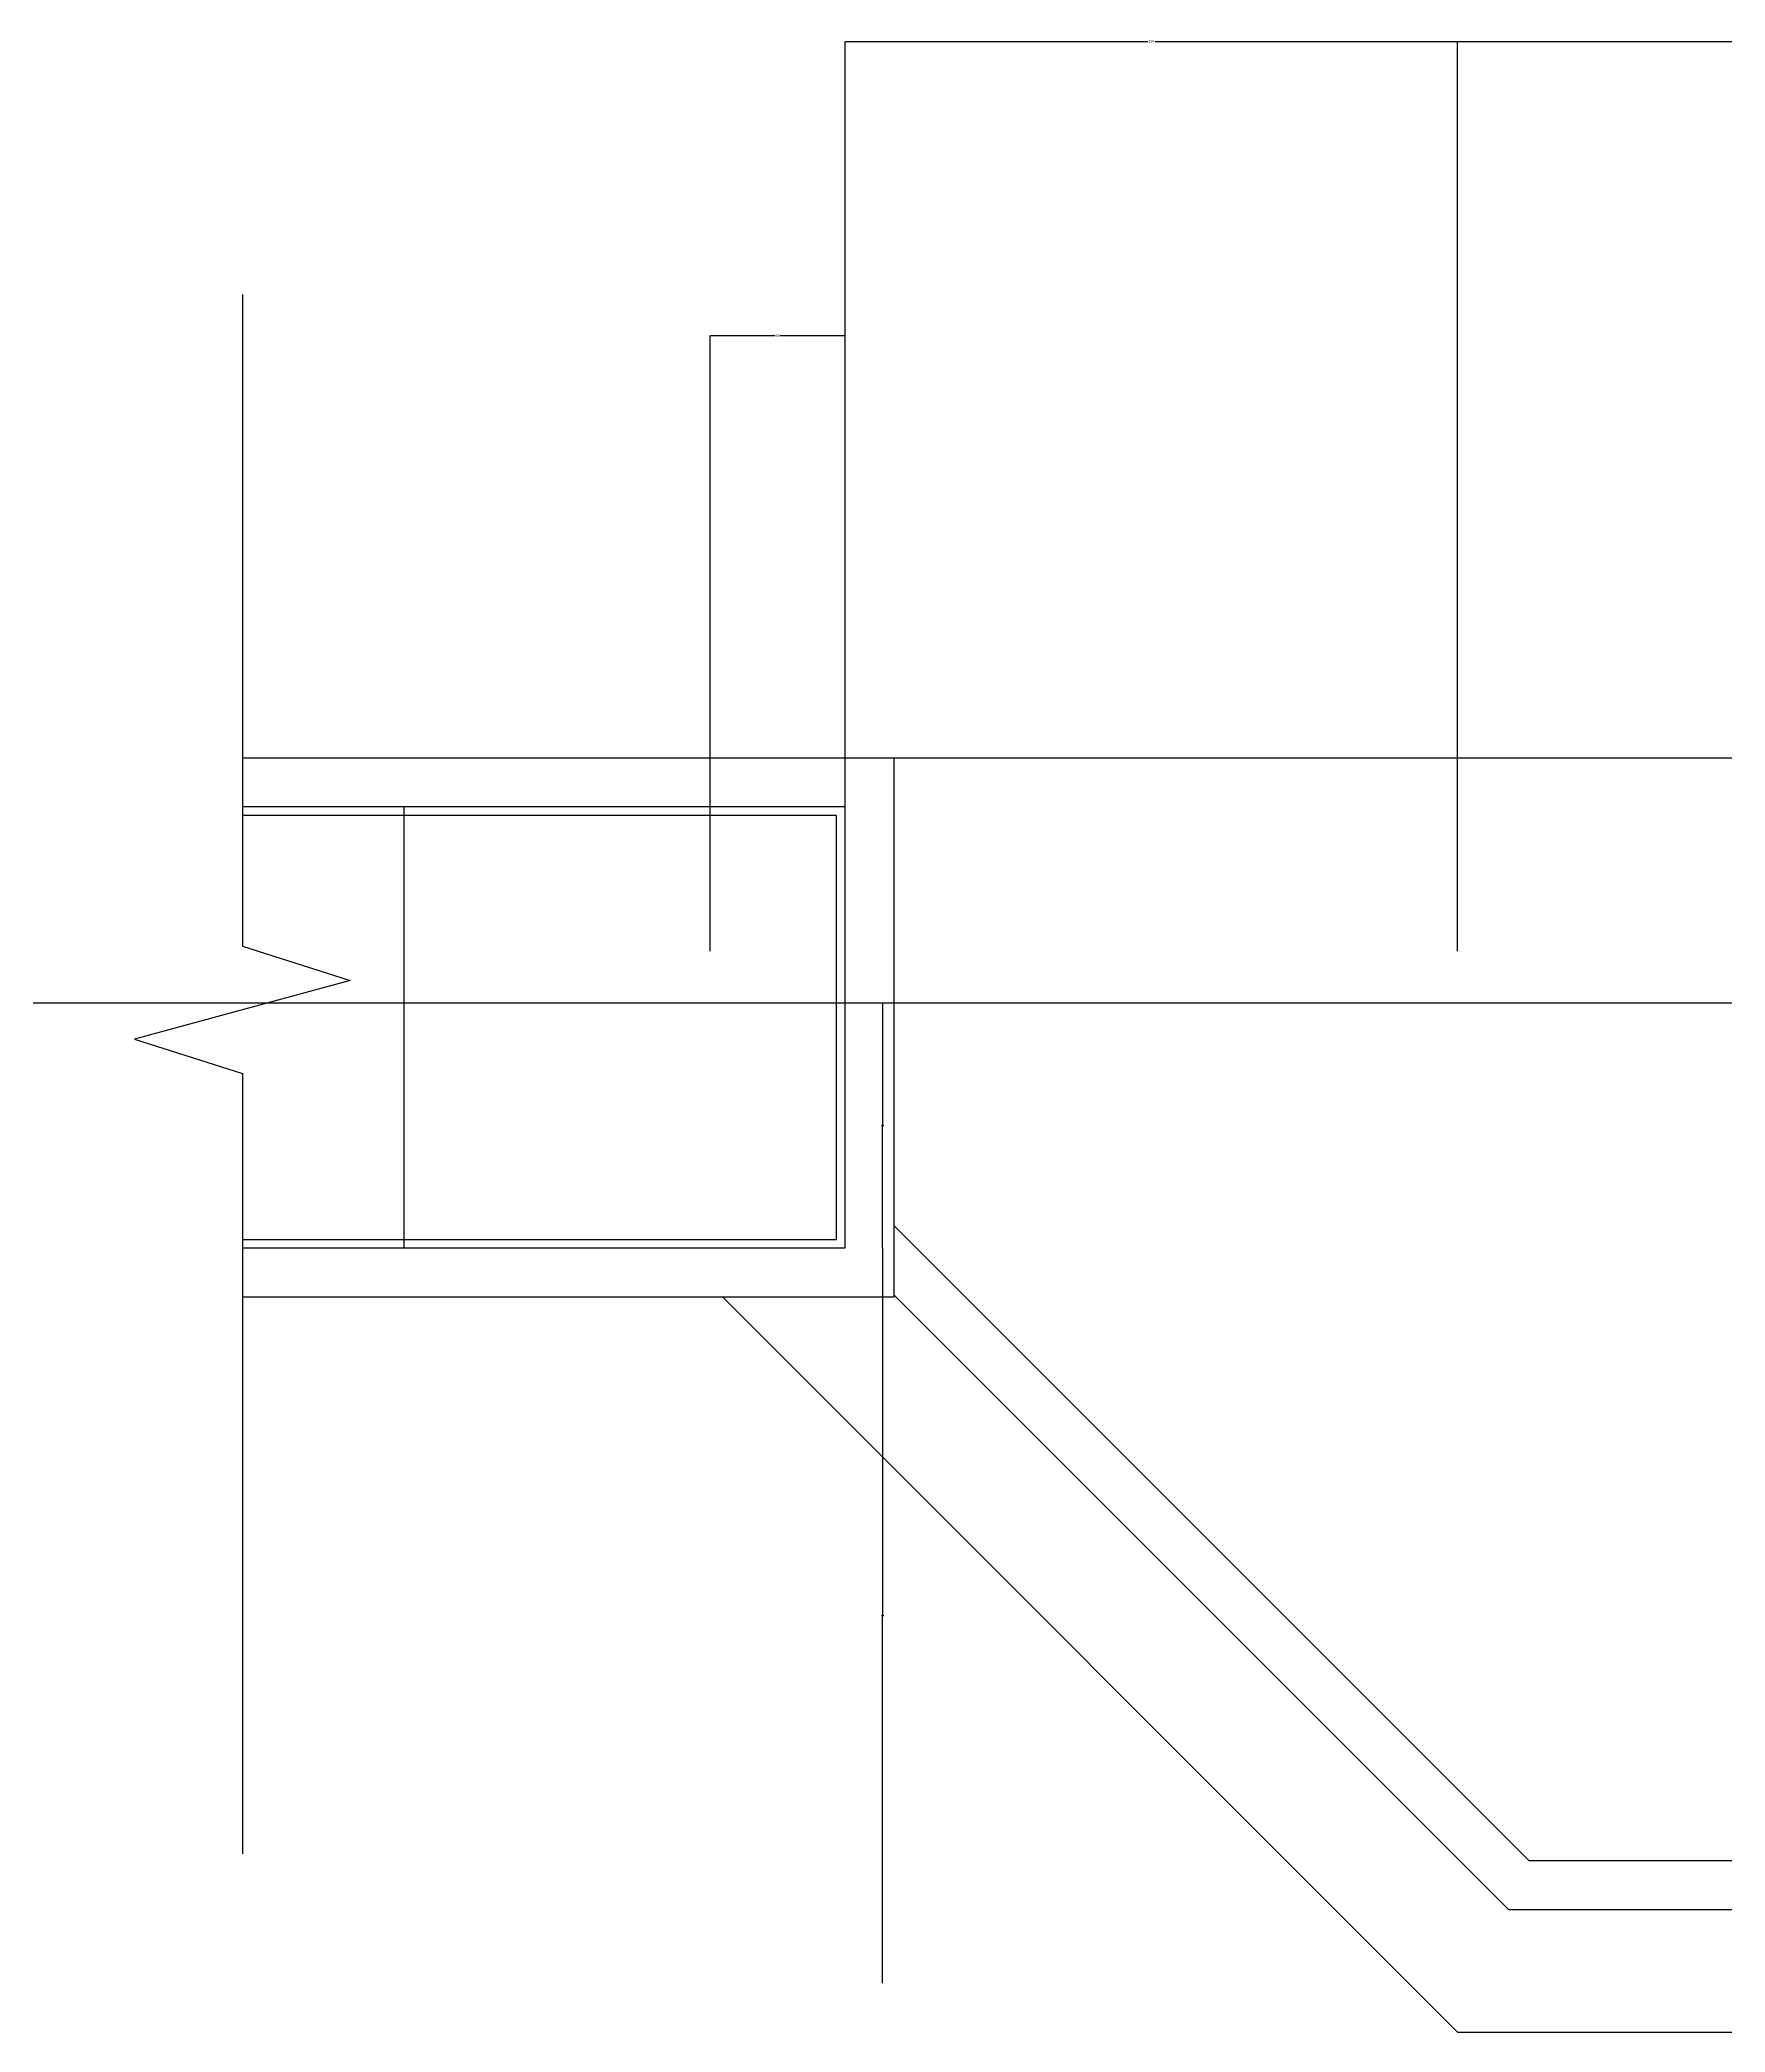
# Model space of a CAD drawing. Header units: metres. Extents: x 2111 to 6674, y -3242 to 1303.
# Drawn here: x 3971 to 4659, y 490 to 1303 of the extents above; entities that cross this region are included whole.
import ezdxf

# ---------------------------------------------------------------- set-up
doc = ezdxf.new("R2010")
doc.units = ezdxf.units.M
for name, color, linetype in [('LM', 141, 'Continuous'), ('OTHER', 7, 'Continuous'), ('PUB_DIM', 3, 'Continuous'), ('PUB_WALL', 7, 'Continuous'), ('S_DOTE', 1, 'Continuous'), ('S_FLOOR', 2, 'Continuous')]:
    doc.layers.add(name, color=color, linetype=linetype)
doc.dimstyles.get("Standard").update_dxf_attribs({"dimtxt": 2.5, "dimasz": 2.5, "dimexe": 1.25, "dimexo": 0.625, "dimtad": 1, "dimcen": 2.5, "dimazin": 3, "dimtfac": 1, "dimtmove": 0, "dimatfit": 3})

# ---------------------------------------------------------------- blocks, each defined once
blk = doc.blocks.new('*D11')
for p, q in [((4300, 931.16), (4300, 1302.3)), ((4300.25, 1302.3), (4423.5, 1302.3)), ((4426.5, 1302.3), (4549.75, 1302.3)), ((4550, 931.16), (4550, 1302.3))]:
    blk.add_line(p, q)
at = {"layer": 'Defpoints'}
for p in [(4300, 1302.3), (4300, 931.16), (4550, 931.16)]:
    blk.add_point(p, dxfattribs=at)
at = {"layer": 'PUB_DIM', "insert": (4425, 1302.3), "char_height": 1, "attachment_point": 5}
blk.add_mtext('250', dxfattribs=at)
blk = doc.blocks.new('*D12')
for p, q in [((4245, 931.16), (4245, 1182.3)), ((4245.25, 1182.3), (4271.5, 1182.3)), ((4273.5, 1182.3), (4299.75, 1182.3)), ((4300, 931.16), (4300, 1182.3))]:
    blk.add_line(p, q)
at = {"layer": 'Defpoints'}
for p in [(4245, 1182.3), (4245, 931.16), (4300, 931.16)]:
    blk.add_point(p, dxfattribs=at)
at = {"layer": 'PUB_DIM', "insert": (4272.5, 1182.3), "char_height": 1, "attachment_point": 5}
blk.add_mtext('50', dxfattribs=at)
blk = doc.blocks.new('*D14')
for p, q in [((4315.32, 910), (4315.32, 860)), ((4315.07, 860), (4314.82, 860)), ((4315.32, 810), (4315.32, 860)), ((4315.32, 860), (4315.32, 860)), ((4315.57, 860), (4315.82, 860))]:
    blk.add_line(p, q)
at = {"layer": 'Defpoints'}
for p in [(4315.32, 910), (4315.32, 860), (4315.32, 810)]:
    blk.add_point(p, dxfattribs=at)
at = {"layer": 'PUB_DIM', "insert": (4315.32, 861.125), "char_height": 1, "attachment_point": 5}
blk.add_mtext('0', dxfattribs=at)
blk = doc.blocks.new('*D15')
for p, q in [((4315.32, 810), (4315.32, 660)), ((4315.07, 660), (4314.82, 660)), ((4315.32, 510), (4315.32, 660)), ((4315.32, 660), (4315.32, 660)), ((4315.57, 660), (4315.82, 660))]:
    blk.add_line(p, q)
at = {"layer": 'Defpoints'}
for p in [(4315.32, 810), (4315.32, 660), (4315.32, 510)]:
    blk.add_point(p, dxfattribs=at)
at = {"layer": 'PUB_DIM', "insert": (4315.32, 661.125), "char_height": 1, "attachment_point": 5}
blk.add_mtext('0', dxfattribs=at)
blk = doc.blocks.new('*D19')
for p, q in [((4550, 931.16), (4550, 1302.3)), ((4550.25, 1302.3), (5298, 1302.3)), ((5302, 1302.3), (6049.75, 1302.3)), ((6050, 931.16), (6050, 1302.3))]:
    blk.add_line(p, q)
at = {"layer": 'Defpoints'}
for p in [(4550, 1302.3), (4550, 931.16), (6050, 931.16)]:
    blk.add_point(p, dxfattribs=at)
at = {"layer": 'PUB_DIM', "insert": (5300, 1302.3), "char_height": 1, "attachment_point": 5}
blk.add_mtext('1500', dxfattribs=at)

msp = doc.modelspace()

# ---------------------------------------------------------------- hatches: boundary and pattern name
at = {"layer": 'LM'}
h = msp.add_hatch(dxfattribs=at)
h.set_pattern_fill('ANSI31', scale=400)
h.paths.add_polyline_path([(4120, 910), (4064.57, 910), (4010.02, 895.12), (4054.02, 881.12), (4054.02, 813.5), (4120, 813.5)])
h.paths.add_polyline_path([(4120, 986.5), (4054.02, 986.5), (4054.02, 933.12), (4098.02, 919.12), (4064.57, 910), (4120, 910)])

# ---------------------------------------------------------------- linework, layer by layer
for p, q in [((4054.02, 1010), (6545.91, 1010)), ((4320, 790), (4320, 1010)), ((4578.99, 560), (4320, 818.99)), ((4054.02, 790), (4320, 790)), ((4550, 490), (4250, 790)), ((4570.71, 540), (4320, 790.71)), ((4578.99, 560), (6021.01, 560)), ((4570.71, 540), (6029.29, 540)), ((4550, 490), (6050, 490))]:
    msp.add_line(p, q, dxfattribs=at)
at = {"layer": 'OTHER'}
for p, q in [((4054.02, 1199.07), (4054.02, 933.12)), ((4054.02, 933.12), (4098.02, 919.12)), ((4098.02, 919.12), (4010.02, 895.12)), ((4010.02, 895.12), (4054.02, 881.12)), ((4054.02, 881.12), (4054.02, 562.8))]:
    msp.add_line(p, q, dxfattribs=at)
at = {"layer": 'PUB_WALL'}
for points in [[(4054.02, 813.5), (4296.5, 813.5), (4296.5, 986.5), (4054.02, 986.5)], [(4120, 810), (4120, 990)]]:
    msp.add_lwpolyline(points, dxfattribs=at)
at = {"layer": 'S_DOTE'}
msp.add_line((3819.6, 910), (6674.27, 910), dxfattribs=at)
at = {"layer": 'S_FLOOR'}
for p, q in [((4300, 990), (4054.02, 990)), ((4120, 810), (4120, 990)), ((4300, 810), (4300, 990)), ((4054.02, 810), (4300, 810))]:
    msp.add_line(p, q, dxfattribs=at)

# ---------------------------------------------------------------- dimensions: what is measured, and where the dimension line sits
at = {"layer": 'PUB_DIM'}
for base, p1, p2, picture, middle in [((4300, 1302.3), (4300, 931.16), (4550, 931.16), '*D11', (4425, 1302.3)), ((4550, 1302.3), (4550, 931.16), (6050, 931.16), '*D19', (5300, 1302.3)), ((4315.32, 860), (4315.32, 910), (4315.32, 810), '*D14', (4315.32, 861.125)), ((4315.32, 660), (4315.32, 810), (4315.32, 510), '*D15', (4315.32, 661.125))]:
    dim = msp.add_linear_dim(base=base, p1=p1, p2=p2, dimstyle='Standard', dxfattribs=at)
    dim.commit()
    dim.dimension.update_dxf_attribs({"geometry": picture, "text_midpoint": middle})
dim = msp.add_linear_dim(base=(4245, 1182.3), p1=(4245, 931.16), p2=(4300, 931.16), text='50', dimstyle='Standard', dxfattribs=at)
dim.commit()
dim.dimension.update_dxf_attribs({"geometry": '*D12', "text_midpoint": (4272.5, 1182.3)})

doc.saveas('drawing.dxf')
